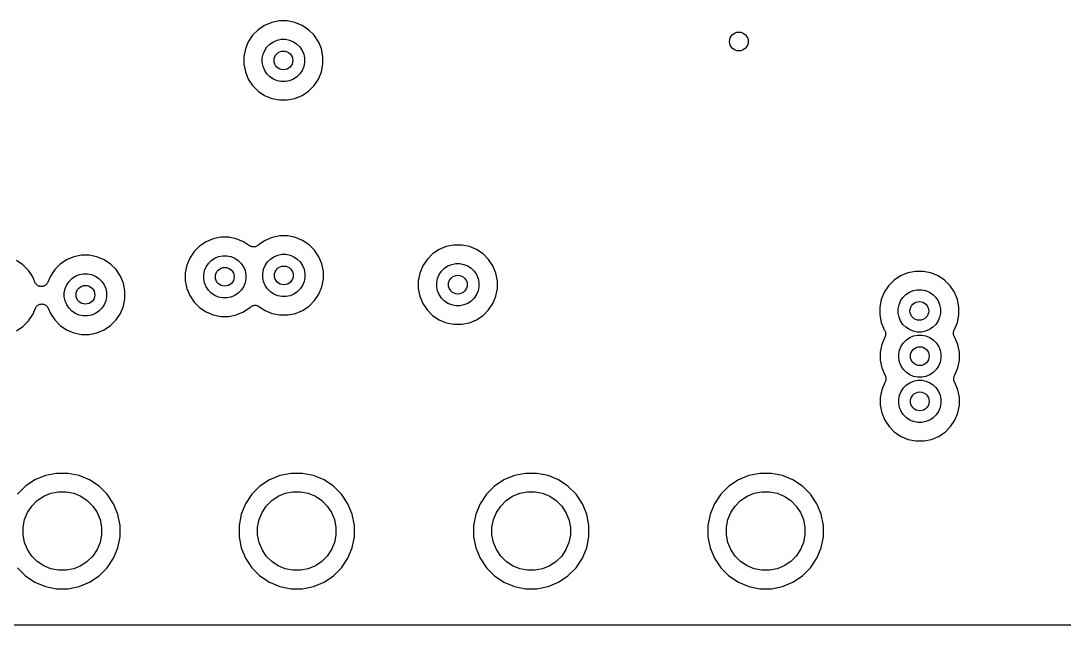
# Model space of a CAD drawing. Extents: x 3.6 to 7.49, y -4.48 to -2.36.
# Drawn here: x 5.795 to 6.685, y -4.454 to -3.938 of the extents above; entities that cross this region are included whole.
import ezdxf

# ---------------------------------------------------------------- set-up
doc = ezdxf.new("R2010")
doc.units = 0
doc.header["$MEASUREMENT"] = 0
doc.layers.add('BLACK', color=7, linetype='CONTINUOUS')

msp = doc.modelspace()

# ---------------------------------------------------------------- linework, layer by layer
at = {"layer": 'BLACK', "linetype": 'CONTINUOUS'}
for p, q in [((6.00331, -3.94214), (5.99778, -3.94583)), ((6.00945, -3.9396), (6.00331, -3.94214)), ((6.01597, -3.9383), (6.00945, -3.9396)), ((6.02262, -3.9383), (6.01597, -3.9383)), ((6.02914, -3.9396), (6.02262, -3.9383)), ((6.03528, -3.94214), (6.02914, -3.9396)), ((6.0408, -3.94583), (6.03528, -3.94214)), ((5.99308, -3.95053), (5.98938, -3.95606)), ((5.99778, -3.94583), (5.99308, -3.95053)), ((6.04551, -3.95053), (6.0408, -3.94583)), ((6.0492, -3.95606), (6.04551, -3.95053)), ((5.98938, -3.95606), (5.98684, -3.9622)), ((6.00531, -3.96057), (6.00782, -3.95807)), ((6.00782, -3.95807), (6.01077, -3.9561)), ((6.01077, -3.9561), (6.01404, -3.95474)), ((6.01404, -3.95474), (6.01752, -3.95405)), ((6.01752, -3.95405), (6.02106, -3.95405)), ((6.02106, -3.95405), (6.02454, -3.95474)), ((6.02454, -3.95474), (6.02782, -3.9561)), ((6.02782, -3.9561), (6.03077, -3.95807)), ((6.03077, -3.95807), (6.03327, -3.96057)), ((6.04943, -3.95662), (6.0492, -3.95606)), ((6.05174, -3.9622), (6.04943, -3.95662)), ((6.04943, -3.95662), (6.04943, -3.95662)), ((5.98684, -3.9622), (5.98554, -3.96872)), ((5.98554, -3.96872), (5.98554, -3.97537)), ((6.00129, -3.97027), (6.00198, -3.9668)), ((6.00198, -3.9668), (6.00334, -3.96352)), ((6.00334, -3.96352), (6.00531, -3.96057)), ((6.03327, -3.96057), (6.03524, -3.96352)), ((6.03524, -3.96352), (6.0366, -3.9668)), ((6.0366, -3.9668), (6.03729, -3.97027)), ((6.05304, -3.96872), (6.05174, -3.9622)), ((6.05304, -3.97537), (6.05304, -3.96872)), ((5.98554, -3.97537), (5.98684, -3.98189)), ((6.00129, -3.97382), (6.00129, -3.97027)), ((6.00198, -3.9773), (6.00129, -3.97382)), ((6.00334, -3.98057), (6.00198, -3.9773)), ((6.0366, -3.9773), (6.03524, -3.98057)), ((6.03729, -3.97382), (6.0366, -3.9773)), ((6.03729, -3.97027), (6.03729, -3.97382)), ((6.05174, -3.98189), (6.05304, -3.97537)), ((5.98684, -3.98189), (5.98938, -3.98803)), ((6.00531, -3.98352), (6.00334, -3.98057)), ((6.00782, -3.98603), (6.00531, -3.98352)), ((6.01077, -3.988), (6.00782, -3.98603)), ((6.03077, -3.98603), (6.02782, -3.988)), ((6.03327, -3.98352), (6.03077, -3.98603)), ((6.03524, -3.98057), (6.03327, -3.98352)), ((6.0492, -3.98803), (6.05174, -3.98189)), ((5.98938, -3.98803), (5.99308, -3.99356)), ((5.99308, -3.99356), (5.99778, -3.99826)), ((6.01404, -3.98936), (6.01077, -3.988)), ((6.01752, -3.99005), (6.01404, -3.98936)), ((6.02106, -3.99005), (6.01752, -3.99005)), ((6.02454, -3.98936), (6.02106, -3.99005)), ((6.02782, -3.988), (6.02454, -3.98936)), ((6.0408, -3.99826), (6.04551, -3.99356)), ((6.04551, -3.99356), (6.0492, -3.98803)), ((5.99778, -3.99826), (6.00331, -4.00195)), ((6.00331, -4.00195), (6.00945, -4.0045)), ((6.00945, -4.0045), (6.01597, -4.0058)), ((6.02262, -4.0058), (6.02914, -4.0045)), ((6.02914, -4.0045), (6.03528, -4.00195)), ((6.03528, -4.00195), (6.0408, -3.99826)), ((6.01597, -4.0058), (6.02262, -4.0058)), ((5.95331, -4.12679), (5.94778, -4.13048)), ((5.95945, -4.12424), (5.95331, -4.12679)), ((5.96597, -4.12294), (5.95945, -4.12424)), ((5.97262, -4.12294), (5.96597, -4.12294)), ((5.97914, -4.12424), (5.97262, -4.12294)), ((5.98528, -4.12679), (5.97914, -4.12424)), ((5.99048, -4.13026), (5.98528, -4.12679)), ((5.99817, -4.1293), (5.99794, -4.12953)), ((6.0037, -4.1256), (5.99817, -4.1293)), ((6.00984, -4.12306), (6.0037, -4.1256)), ((6.01636, -4.12176), (6.00984, -4.12306)), ((6.02301, -4.12176), (6.01636, -4.12176)), ((6.02953, -4.12306), (6.02301, -4.12176)), ((6.03567, -4.1256), (6.02953, -4.12306)), ((6.0412, -4.1293), (6.03567, -4.1256)), ((6.0459, -4.134), (6.0412, -4.1293)), ((5.84707, -4.1383), (5.84055, -4.1396)), ((5.85372, -4.1383), (5.84707, -4.1383)), ((5.86024, -4.1396), (5.85372, -4.1383)), ((5.94308, -4.13518), (5.93938, -4.14071)), ((5.94778, -4.13048), (5.94308, -4.13518)), ((5.99097, -4.13052), (5.99048, -4.13026)), ((5.99146, -4.13079), (5.99097, -4.13052)), ((5.99148, -4.1308), (5.99146, -4.13079)), ((5.9915, -4.13081), (5.99148, -4.1308)), ((5.99203, -4.13097), (5.9915, -4.13081)), ((5.99256, -4.13113), (5.99203, -4.13097)), ((5.99258, -4.13114), (5.99256, -4.13113)), ((5.9926, -4.13114), (5.99258, -4.13114)), ((5.99315, -4.1312), (5.9926, -4.13114)), ((5.9937, -4.13126), (5.99315, -4.1312)), ((5.99373, -4.13126), (5.9937, -4.13126)), ((5.99375, -4.13126), (5.99373, -4.13126)), ((5.9943, -4.13121), (5.99375, -4.13126)), ((5.99485, -4.13116), (5.9943, -4.13121)), ((5.99487, -4.13115), (5.99485, -4.13116)), ((5.9949, -4.13115), (5.99487, -4.13115)), ((5.99543, -4.13099), (5.9949, -4.13115)), ((5.99596, -4.13084), (5.99543, -4.13099)), ((5.99598, -4.13083), (5.99596, -4.13084)), ((5.996, -4.13082), (5.99598, -4.13083)), ((5.99649, -4.13056), (5.996, -4.13082)), ((5.99698, -4.13031), (5.99649, -4.13056)), ((5.997, -4.13029), (5.99698, -4.13031)), ((5.99702, -4.13028), (5.997, -4.13029)), ((5.99745, -4.12993), (5.99702, -4.13028)), ((5.99788, -4.12959), (5.99745, -4.12993)), ((5.99791, -4.12956), (5.99788, -4.12959)), ((5.99792, -4.12955), (5.99791, -4.12956)), ((5.99791, -4.12956), (5.99791, -4.12956)), ((5.99794, -4.12953), (5.99792, -4.12955)), ((6.01116, -4.13956), (6.01443, -4.1382)), ((6.01443, -4.1382), (6.01791, -4.13751)), ((6.01791, -4.13751), (6.02146, -4.13751)), ((6.02146, -4.13751), (6.02494, -4.1382)), ((6.02494, -4.1382), (6.02821, -4.13956)), ((6.04959, -4.13953), (6.0459, -4.134)), ((6.1466, -4.13717), (6.1419, -4.14187)), ((6.15212, -4.13348), (6.1466, -4.13717)), ((6.15827, -4.13093), (6.15212, -4.13348)), ((6.16479, -4.12964), (6.15827, -4.13093)), ((6.17143, -4.12964), (6.16479, -4.12964)), ((6.17795, -4.13093), (6.17143, -4.12964)), ((6.1841, -4.13348), (6.17795, -4.13093)), ((6.18962, -4.13717), (6.1841, -4.13348)), ((6.19432, -4.14187), (6.18962, -4.13717)), ((5.7971, -4.14662), (5.79158, -4.14293)), ((5.8018, -4.15132), (5.7971, -4.14662)), ((5.82888, -4.14583), (5.82418, -4.15053)), ((5.83441, -4.14214), (5.82888, -4.14583)), ((5.84055, -4.1396), (5.83441, -4.14214)), ((5.86638, -4.14214), (5.86024, -4.1396)), ((5.87191, -4.14583), (5.86638, -4.14214)), ((5.87661, -4.15053), (5.87191, -4.14583)), ((5.93684, -4.14685), (5.93554, -4.15337)), ((5.93938, -4.14071), (5.93684, -4.14685)), ((5.95334, -4.14817), (5.95531, -4.14522)), ((5.95531, -4.14522), (5.95782, -4.14271)), ((5.95782, -4.14271), (5.96077, -4.14074)), ((5.96077, -4.14074), (5.96404, -4.13938)), ((5.96404, -4.13938), (5.96752, -4.13869)), ((5.96752, -4.13869), (5.97106, -4.13869)), ((5.97106, -4.13869), (5.97454, -4.13938)), ((5.97454, -4.13938), (5.97782, -4.14074)), ((5.97782, -4.14074), (5.98077, -4.14271)), ((5.98077, -4.14271), (5.98327, -4.14522)), ((5.98327, -4.14522), (5.98524, -4.14817)), ((6.00238, -4.15026), (6.00373, -4.14699)), ((6.00373, -4.14699), (6.0057, -4.14404)), ((6.0057, -4.14404), (6.00821, -4.14153)), ((6.00821, -4.14153), (6.01116, -4.13956)), ((6.02821, -4.13956), (6.03116, -4.14153)), ((6.03116, -4.14153), (6.03367, -4.14404)), ((6.03367, -4.14404), (6.03564, -4.14699)), ((6.03564, -4.14699), (6.03699, -4.15026)), ((6.05214, -4.14567), (6.04959, -4.13953)), ((6.05343, -4.15219), (6.05214, -4.14567)), ((6.1419, -4.14187), (6.1382, -4.1474)), ((6.15958, -4.14743), (6.16286, -4.14608)), ((6.16286, -4.14608), (6.16634, -4.14539)), ((6.16634, -4.14539), (6.16988, -4.14539)), ((6.16988, -4.14539), (6.17336, -4.14608)), ((6.17336, -4.14608), (6.17664, -4.14743)), ((6.19802, -4.1474), (6.19432, -4.14187)), ((5.8055, -4.15685), (5.8018, -4.15132)), ((5.82049, -4.15606), (5.81829, -4.16138)), ((5.82418, -4.15053), (5.82049, -4.15606)), ((5.83892, -4.15807), (5.84187, -4.1561)), ((5.84187, -4.1561), (5.84514, -4.15474)), ((5.84514, -4.15474), (5.84862, -4.15405)), ((5.84862, -4.15405), (5.85217, -4.15405)), ((5.85217, -4.15405), (5.85564, -4.15474)), ((5.85564, -4.15474), (5.85892, -4.1561)), ((5.85892, -4.1561), (5.86187, -4.15807)), ((5.8803, -4.15606), (5.87661, -4.15053)), ((5.88284, -4.1622), (5.8803, -4.15606)), ((5.93554, -4.15337), (5.93554, -4.16002)), ((5.95129, -4.15492), (5.95198, -4.15144)), ((5.95129, -4.15847), (5.95129, -4.15492)), ((5.95198, -4.15144), (5.95334, -4.14817)), ((5.98524, -4.14817), (5.9866, -4.15144)), ((5.9866, -4.15144), (5.98729, -4.15492)), ((5.98729, -4.15492), (5.98729, -4.15847)), ((6.00169, -4.15374), (6.00238, -4.15026)), ((6.00169, -4.15728), (6.00169, -4.15374)), ((6.03699, -4.15026), (6.03769, -4.15374)), ((6.03769, -4.15374), (6.03769, -4.15728)), ((6.05343, -4.15884), (6.05343, -4.15219)), ((6.13566, -4.15354), (6.13436, -4.16006)), ((6.1382, -4.1474), (6.13566, -4.15354)), ((6.1508, -4.15814), (6.15216, -4.15486)), ((6.15216, -4.15486), (6.15413, -4.15191)), ((6.15413, -4.15191), (6.15664, -4.1494)), ((6.15664, -4.1494), (6.15958, -4.14743)), ((6.17664, -4.14743), (6.17958, -4.1494)), ((6.17958, -4.1494), (6.18209, -4.15191)), ((6.18209, -4.15191), (6.18406, -4.15486)), ((6.18406, -4.15486), (6.18542, -4.15814)), ((6.20056, -4.15354), (6.19802, -4.1474)), ((6.20186, -4.16006), (6.20056, -4.15354)), ((6.54583, -4.15592), (6.5403, -4.15961)), ((6.55197, -4.15338), (6.54583, -4.15592)), ((6.55849, -4.15208), (6.55197, -4.15338)), ((6.56513, -4.15208), (6.55849, -4.15208)), ((6.57166, -4.15338), (6.56513, -4.15208)), ((6.5778, -4.15592), (6.57166, -4.15338)), ((6.58332, -4.15961), (6.5778, -4.15592)), ((5.80737, -4.16138), (5.8055, -4.15685)), ((5.80764, -4.16187), (5.80737, -4.16138)), ((5.8079, -4.16238), (5.80764, -4.16187)), ((5.80791, -4.16238), (5.8079, -4.16238)), ((5.80792, -4.16239), (5.80791, -4.16238)), ((5.80827, -4.16283), (5.80792, -4.16239)), ((5.80863, -4.16327), (5.80827, -4.16283)), ((5.80864, -4.16328), (5.80863, -4.16327)), ((5.80865, -4.16329), (5.80864, -4.16328)), ((5.80909, -4.16365), (5.80865, -4.16329)), ((5.80952, -4.16401), (5.80909, -4.16365)), ((5.80953, -4.16401), (5.80952, -4.16401)), ((5.80954, -4.16402), (5.80953, -4.16401)), ((5.81004, -4.16429), (5.80954, -4.16402)), ((5.81053, -4.16456), (5.81004, -4.16429)), ((5.81054, -4.16456), (5.81053, -4.16456)), ((5.81055, -4.16456), (5.81054, -4.16456)), ((5.8111, -4.16473), (5.81055, -4.16456)), ((5.81163, -4.1649), (5.8111, -4.16473)), ((5.81164, -4.1649), (5.81163, -4.1649)), ((5.81165, -4.1649), (5.81164, -4.1649)), ((5.81222, -4.16496), (5.81165, -4.1649)), ((5.81278, -4.16502), (5.81222, -4.16496)), ((5.81279, -4.16502), (5.81278, -4.16502)), ((5.8128, -4.16502), (5.81279, -4.16502)), ((5.81336, -4.16497), (5.8128, -4.16502)), ((5.81393, -4.16492), (5.81336, -4.16497)), ((5.81394, -4.16492), (5.81393, -4.16492)), ((5.81395, -4.16492), (5.81394, -4.16492)), ((5.81448, -4.16476), (5.81395, -4.16492)), ((5.81503, -4.1646), (5.81448, -4.16476)), ((5.81504, -4.16459), (5.81503, -4.1646)), ((5.81505, -4.16459), (5.81504, -4.16459)), ((5.81555, -4.16433), (5.81505, -4.16459)), ((5.81605, -4.16406), (5.81555, -4.16433)), ((5.81606, -4.16406), (5.81605, -4.16406)), ((5.81607, -4.16405), (5.81606, -4.16406)), ((5.81652, -4.16369), (5.81607, -4.16405)), ((5.81695, -4.16334), (5.81652, -4.16369)), ((5.81696, -4.16334), (5.81695, -4.16334)), ((5.81697, -4.16333), (5.81696, -4.16334)), ((5.81733, -4.16289), (5.81697, -4.16333)), ((5.8177, -4.16246), (5.81733, -4.16289)), ((5.81771, -4.16244), (5.8177, -4.16245)), ((5.8177, -4.16245), (5.8177, -4.16246)), ((5.81798, -4.16194), (5.81771, -4.16244)), ((5.81825, -4.16145), (5.81798, -4.16194)), ((5.81826, -4.16143), (5.81825, -4.16145)), ((5.81829, -4.16138), (5.81826, -4.16143)), ((5.81826, -4.16143), (5.81826, -4.16143)), ((5.81826, -4.16143), (5.81826, -4.16143)), ((5.83309, -4.1668), (5.83444, -4.16352)), ((5.83444, -4.16352), (5.83641, -4.16057)), ((5.83641, -4.16057), (5.83892, -4.15807)), ((5.86187, -4.15807), (5.86438, -4.16057)), ((5.86438, -4.16057), (5.86635, -4.16352)), ((5.86635, -4.16352), (5.8677, -4.1668)), ((5.88414, -4.16872), (5.88284, -4.1622)), ((5.93554, -4.16002), (5.93684, -4.16654)), ((5.95198, -4.16194), (5.95129, -4.15847)), ((5.95334, -4.16522), (5.95198, -4.16194)), ((5.9866, -4.16194), (5.98524, -4.16522)), ((5.98729, -4.15847), (5.9866, -4.16194)), ((6.00238, -4.16076), (6.00169, -4.15728)), ((6.00373, -4.16404), (6.00238, -4.16076)), ((6.0057, -4.16699), (6.00373, -4.16404)), ((6.03564, -4.16404), (6.03367, -4.16699)), ((6.03699, -4.16076), (6.03564, -4.16404)), ((6.03769, -4.15728), (6.03699, -4.16076)), ((6.05214, -4.16536), (6.05343, -4.15884)), ((6.13436, -4.16006), (6.13436, -4.16671)), ((6.15011, -4.16161), (6.1508, -4.15814)), ((6.15011, -4.16516), (6.15011, -4.16161)), ((6.18542, -4.15814), (6.18611, -4.16161)), ((6.18611, -4.16161), (6.18611, -4.16516)), ((6.20186, -4.16671), (6.20186, -4.16006)), ((6.5356, -4.16431), (6.5319, -4.16984)), ((6.5403, -4.15961), (6.5356, -4.16431)), ((6.58802, -4.16431), (6.58332, -4.15961)), ((6.59172, -4.16984), (6.58802, -4.16431)), ((5.83239, -4.17027), (5.83309, -4.1668)), ((5.83239, -4.17382), (5.83239, -4.17027)), ((5.83309, -4.1773), (5.83239, -4.17382)), ((5.8677, -4.1668), (5.86839, -4.17027)), ((5.86839, -4.17382), (5.8677, -4.1773)), ((5.86839, -4.17027), (5.86839, -4.17382)), ((5.88414, -4.17537), (5.88414, -4.16872)), ((5.93684, -4.16654), (5.93938, -4.17268)), ((5.93938, -4.17268), (5.94308, -4.17821)), ((5.95531, -4.16817), (5.95334, -4.16522)), ((5.95782, -4.17067), (5.95531, -4.16817)), ((5.96077, -4.17264), (5.95782, -4.17067)), ((5.96404, -4.174), (5.96077, -4.17264)), ((5.96752, -4.17469), (5.96404, -4.174)), ((5.97454, -4.174), (5.97106, -4.17469)), ((5.97782, -4.17264), (5.97454, -4.174)), ((5.98077, -4.17067), (5.97782, -4.17264)), ((5.98327, -4.16817), (5.98077, -4.17067)), ((5.98524, -4.16522), (5.98327, -4.16817)), ((6.00821, -4.16949), (6.0057, -4.16699)), ((6.01116, -4.17146), (6.00821, -4.16949)), ((6.01443, -4.17282), (6.01116, -4.17146)), ((6.01791, -4.17351), (6.01443, -4.17282)), ((6.02146, -4.17351), (6.01791, -4.17351)), ((6.02494, -4.17282), (6.02146, -4.17351)), ((6.02821, -4.17146), (6.02494, -4.17282)), ((6.03116, -4.16949), (6.02821, -4.17146)), ((6.03367, -4.16699), (6.03116, -4.16949)), ((6.0459, -4.17702), (6.04959, -4.1715)), ((6.04959, -4.1715), (6.05214, -4.16536)), ((6.13436, -4.16671), (6.13566, -4.17323)), ((6.13566, -4.17323), (6.1382, -4.17937)), ((6.1508, -4.16864), (6.15011, -4.16516)), ((6.15216, -4.17191), (6.1508, -4.16864)), ((6.15413, -4.17486), (6.15216, -4.17191)), ((6.18406, -4.17191), (6.18209, -4.17486)), ((6.18542, -4.16864), (6.18406, -4.17191)), ((6.18611, -4.16516), (6.18542, -4.16864)), ((6.19802, -4.17937), (6.20056, -4.17323)), ((6.20056, -4.17323), (6.20186, -4.16671)), ((6.5319, -4.16984), (6.52936, -4.17598)), ((6.54783, -4.17435), (6.55034, -4.17185)), ((6.55034, -4.17185), (6.55328, -4.16988)), ((6.55328, -4.16988), (6.55656, -4.16852)), ((6.55656, -4.16852), (6.56004, -4.16783)), ((6.56004, -4.16783), (6.56358, -4.16783)), ((6.56358, -4.16783), (6.56706, -4.16852)), ((6.56706, -4.16852), (6.57034, -4.16988)), ((6.57034, -4.16988), (6.57329, -4.17185)), ((6.57329, -4.17185), (6.57579, -4.17435)), ((6.59426, -4.17598), (6.59172, -4.16984)), ((5.808, -4.18294), (5.80828, -4.18244)), ((5.80828, -4.18243), (5.80829, -4.18242)), ((5.80828, -4.18244), (5.80828, -4.18243)), ((5.80829, -4.18242), (5.80865, -4.18199)), ((5.80865, -4.18199), (5.80902, -4.18155)), ((5.80902, -4.18155), (5.80903, -4.18154)), ((5.80902, -4.18155), (5.80902, -4.18155)), ((5.80903, -4.18154), (5.80948, -4.18118)), ((5.80948, -4.18118), (5.80991, -4.18083)), ((5.80991, -4.18083), (5.80992, -4.18082)), ((5.80992, -4.18082), (5.80993, -4.18082)), ((5.80993, -4.18082), (5.81044, -4.18055)), ((5.81044, -4.18055), (5.81093, -4.18029)), ((5.81093, -4.18029), (5.81094, -4.18029)), ((5.81094, -4.18029), (5.81095, -4.18029)), ((5.81095, -4.18029), (5.8115, -4.18013)), ((5.8115, -4.18013), (5.81204, -4.17997)), ((5.81204, -4.17997), (5.81205, -4.17997)), ((5.81205, -4.17997), (5.81206, -4.17996)), ((5.81206, -4.17996), (5.81263, -4.17991)), ((5.81263, -4.17991), (5.81319, -4.17986)), ((5.81319, -4.17986), (5.8132, -4.17986)), ((5.8132, -4.17986), (5.81321, -4.17986)), ((5.81321, -4.17986), (5.81378, -4.17992)), ((5.81378, -4.17992), (5.81433, -4.17998)), ((5.81433, -4.17998), (5.81434, -4.17998)), ((5.81434, -4.17998), (5.81435, -4.17998)), ((5.81435, -4.17998), (5.81489, -4.18015)), ((5.81489, -4.18015), (5.81543, -4.18032)), ((5.81543, -4.18032), (5.81544, -4.18032)), ((5.81544, -4.18032), (5.81545, -4.18033)), ((5.81545, -4.18033), (5.81595, -4.18059)), ((5.81595, -4.18059), (5.81645, -4.18086)), ((5.81645, -4.18086), (5.81646, -4.18087)), ((5.81646, -4.18087), (5.81647, -4.18088)), ((5.81647, -4.18088), (5.8169, -4.18124)), ((5.8169, -4.18124), (5.81734, -4.1816)), ((5.81734, -4.1816), (5.81734, -4.1816)), ((5.81734, -4.1816), (5.81735, -4.18161)), ((5.81735, -4.18161), (5.81771, -4.18206)), ((5.81771, -4.18206), (5.81807, -4.18249)), ((5.81807, -4.18249), (5.81807, -4.1825)), ((5.81807, -4.1825), (5.81808, -4.18251)), ((5.81808, -4.18251), (5.81835, -4.18301)), ((5.83444, -4.18057), (5.83309, -4.1773)), ((5.83641, -4.18352), (5.83444, -4.18057)), ((5.86635, -4.18057), (5.86438, -4.18352)), ((5.8677, -4.1773), (5.86635, -4.18057)), ((5.8803, -4.18803), (5.88284, -4.18189)), ((5.88284, -4.18189), (5.88414, -4.17537)), ((5.94308, -4.17821), (5.94778, -4.18291)), ((5.94778, -4.18291), (5.95331, -4.1866)), ((5.97106, -4.17469), (5.96752, -4.17469)), ((5.98528, -4.1866), (5.9908, -4.18291)), ((5.9908, -4.18291), (5.99104, -4.18267)), ((5.99104, -4.18267), (5.99106, -4.18265)), ((5.99106, -4.18265), (5.9911, -4.18262)), ((5.99106, -4.18265), (5.99106, -4.18265)), ((5.99106, -4.18265), (5.99106, -4.18265)), ((5.9911, -4.18262), (5.99153, -4.18227)), ((5.99153, -4.18227), (5.99196, -4.18192)), ((5.99196, -4.18192), (5.99198, -4.18191)), ((5.99198, -4.18191), (5.992, -4.1819)), ((5.992, -4.1819), (5.99248, -4.18165)), ((5.99248, -4.18165), (5.99298, -4.18138)), ((5.99298, -4.18138), (5.993, -4.18138)), ((5.993, -4.18138), (5.99302, -4.18137)), ((5.99302, -4.18137), (5.99355, -4.18121)), ((5.99355, -4.18121), (5.99408, -4.18105)), ((5.99408, -4.18105), (5.9941, -4.18105)), ((5.9941, -4.18105), (5.99413, -4.18105)), ((5.99413, -4.18105), (5.99468, -4.181)), ((5.99468, -4.181), (5.99523, -4.18095)), ((5.99523, -4.18095), (5.99525, -4.18095)), ((5.99525, -4.18095), (5.99527, -4.18095)), ((5.99527, -4.18095), (5.99582, -4.18101)), ((5.99582, -4.18101), (5.99637, -4.18106)), ((5.99637, -4.18106), (5.9964, -4.18107)), ((5.9964, -4.18107), (5.99642, -4.18107)), ((5.99642, -4.18107), (5.99695, -4.18124)), ((5.99695, -4.18124), (5.99748, -4.1814)), ((5.99748, -4.1814), (5.9975, -4.18141)), ((5.9975, -4.18141), (5.99752, -4.18141)), ((5.99752, -4.18141), (5.99801, -4.18168)), ((5.99801, -4.18168), (5.99849, -4.18194)), ((5.99849, -4.18194), (6.0037, -4.18542)), ((6.03567, -4.18542), (6.0412, -4.18173)), ((6.0412, -4.18173), (6.0459, -4.17702)), ((6.1382, -4.17937), (6.1419, -4.1849)), ((6.15664, -4.17737), (6.15413, -4.17486)), ((6.15958, -4.17934), (6.15664, -4.17737)), ((6.16286, -4.18069), (6.15958, -4.17934)), ((6.16634, -4.18139), (6.16286, -4.18069)), ((6.16988, -4.18139), (6.16634, -4.18139)), ((6.17336, -4.18069), (6.16988, -4.18139)), ((6.17664, -4.17934), (6.17336, -4.18069)), ((6.17958, -4.17737), (6.17664, -4.17934)), ((6.18209, -4.17486), (6.17958, -4.17737)), ((6.19432, -4.1849), (6.19802, -4.17937)), ((6.52936, -4.17598), (6.52806, -4.1825)), ((6.52806, -4.1825), (6.52806, -4.18915)), ((6.54381, -4.18405), (6.5445, -4.18058)), ((6.5445, -4.18058), (6.54586, -4.1773)), ((6.54586, -4.1773), (6.54783, -4.17435)), ((6.57579, -4.17435), (6.57776, -4.1773)), ((6.57776, -4.1773), (6.57912, -4.18058)), ((6.57912, -4.18058), (6.57981, -4.18405)), ((6.59556, -4.1825), (6.59426, -4.17598)), ((6.59556, -4.18915), (6.59556, -4.1825)), ((5.8018, -4.19435), (5.8055, -4.18882)), ((5.8055, -4.18882), (5.8077, -4.18351)), ((5.8077, -4.18351), (5.80772, -4.18345)), ((5.80772, -4.18345), (5.80773, -4.18343)), ((5.80772, -4.18345), (5.80772, -4.18345)), ((5.80772, -4.18345), (5.80772, -4.18345)), ((5.80773, -4.18343), (5.808, -4.18294)), ((5.81835, -4.18301), (5.81861, -4.18351)), ((5.81861, -4.18351), (5.82049, -4.18803)), ((5.82049, -4.18803), (5.82418, -4.19356)), ((5.83892, -4.18603), (5.83641, -4.18352)), ((5.84187, -4.188), (5.83892, -4.18603)), ((5.84514, -4.18936), (5.84187, -4.188)), ((5.84862, -4.19005), (5.84514, -4.18936)), ((5.85217, -4.19005), (5.84862, -4.19005)), ((5.85564, -4.18936), (5.85217, -4.19005)), ((5.85892, -4.188), (5.85564, -4.18936)), ((5.86187, -4.18603), (5.85892, -4.188)), ((5.86438, -4.18352), (5.86187, -4.18603)), ((5.87661, -4.19356), (5.8803, -4.18803)), ((5.95331, -4.1866), (5.95945, -4.18914)), ((5.95945, -4.18914), (5.96597, -4.19044)), ((5.96597, -4.19044), (5.97262, -4.19044)), ((5.97262, -4.19044), (5.97914, -4.18914)), ((5.97914, -4.18914), (5.98528, -4.1866)), ((6.0037, -4.18542), (6.00984, -4.18796)), ((6.00984, -4.18796), (6.01636, -4.18926)), ((6.01636, -4.18926), (6.02301, -4.18926)), ((6.02301, -4.18926), (6.02953, -4.18796)), ((6.02953, -4.18796), (6.03567, -4.18542)), ((6.1419, -4.1849), (6.1466, -4.1896)), ((6.1466, -4.1896), (6.15212, -4.19329)), ((6.1841, -4.19329), (6.18962, -4.1896)), ((6.18962, -4.1896), (6.19432, -4.1849)), ((6.52806, -4.18915), (6.52936, -4.19567)), ((6.54381, -4.1876), (6.54381, -4.18405)), ((6.5445, -4.19108), (6.54381, -4.1876)), ((6.54586, -4.19435), (6.5445, -4.19108)), ((6.57912, -4.19108), (6.57776, -4.19435)), ((6.57981, -4.1876), (6.57912, -4.19108)), ((6.57981, -4.18405), (6.57981, -4.1876)), ((6.59426, -4.19567), (6.59556, -4.18915)), ((5.79158, -4.20274), (5.7971, -4.19905)), ((5.7971, -4.19905), (5.8018, -4.19435)), ((5.82418, -4.19356), (5.82888, -4.19826)), ((5.82888, -4.19826), (5.83441, -4.20195)), ((5.86638, -4.20195), (5.87191, -4.19826)), ((5.87191, -4.19826), (5.87661, -4.19356)), ((6.15212, -4.19329), (6.15827, -4.19584)), ((6.15827, -4.19584), (6.16479, -4.19713)), ((6.16479, -4.19713), (6.17143, -4.19713)), ((6.17143, -4.19713), (6.17795, -4.19584)), ((6.17795, -4.19584), (6.1841, -4.19329)), ((6.52936, -4.19567), (6.5319, -4.20181)), ((6.54783, -4.1973), (6.54586, -4.19435)), ((6.55034, -4.19981), (6.54783, -4.1973)), ((6.55328, -4.20178), (6.55034, -4.19981)), ((6.57329, -4.19981), (6.57034, -4.20178)), ((6.57579, -4.1973), (6.57329, -4.19981)), ((6.57776, -4.19435), (6.57579, -4.1973)), ((6.5916, -4.2021), (6.59426, -4.19567)), ((5.83441, -4.20195), (5.84055, -4.2045)), ((5.84055, -4.2045), (5.84707, -4.2058)), ((5.84707, -4.2058), (5.85372, -4.2058)), ((5.85372, -4.2058), (5.86024, -4.2045)), ((5.86024, -4.2045), (5.86638, -4.20195)), ((6.53242, -4.20813), (6.52975, -4.21457)), ((6.5319, -4.20181), (6.53212, -4.20213)), ((6.53212, -4.20213), (6.53213, -4.20216)), ((6.53213, -4.20216), (6.53213, -4.20216)), ((6.53213, -4.20216), (6.53214, -4.20216)), ((6.53214, -4.20216), (6.53216, -4.2022)), ((6.53216, -4.2022), (6.53241, -4.20269)), ((6.53241, -4.20269), (6.53267, -4.20318)), ((6.53264, -4.20772), (6.53242, -4.20813)), ((6.53265, -4.2077), (6.53264, -4.20772)), ((6.53266, -4.20768), (6.53265, -4.2077)), ((6.53282, -4.20715), (6.53266, -4.20768)), ((6.53267, -4.20318), (6.53268, -4.2032)), ((6.53268, -4.2032), (6.53269, -4.20322)), ((6.53269, -4.20322), (6.53284, -4.20375)), ((6.53299, -4.20663), (6.53282, -4.20715)), ((6.53284, -4.20375), (6.533, -4.20428)), ((6.533, -4.20658), (6.53299, -4.2066)), ((6.53299, -4.2066), (6.53299, -4.20663)), ((6.533, -4.20428), (6.53301, -4.20431)), ((6.53305, -4.20602), (6.533, -4.20658)), ((6.53301, -4.20431), (6.53301, -4.20433)), ((6.53301, -4.20433), (6.53306, -4.20487)), ((6.53311, -4.20548), (6.53305, -4.20602)), ((6.53306, -4.20487), (6.53311, -4.20543)), ((6.53311, -4.20543), (6.53311, -4.20545)), ((6.53311, -4.20545), (6.53311, -4.20548)), ((6.55073, -4.21043), (6.55368, -4.20846)), ((6.55656, -4.20314), (6.55328, -4.20178)), ((6.55368, -4.20846), (6.55695, -4.2071)), ((6.56004, -4.20383), (6.55656, -4.20314)), ((6.55695, -4.2071), (6.56043, -4.20641)), ((6.56358, -4.20383), (6.56004, -4.20383)), ((6.56043, -4.20641), (6.56398, -4.20641)), ((6.56706, -4.20314), (6.56358, -4.20383)), ((6.56398, -4.20641), (6.56746, -4.2071)), ((6.57034, -4.20178), (6.56706, -4.20314)), ((6.56746, -4.2071), (6.57073, -4.20846)), ((6.57073, -4.20846), (6.57368, -4.21043)), ((6.5909, -4.20476), (6.59096, -4.20421)), ((6.59091, -4.20478), (6.5909, -4.20476)), ((6.5909, -4.20481), (6.59091, -4.20478)), ((6.59096, -4.20536), (6.5909, -4.20481)), ((6.59096, -4.20421), (6.59102, -4.20366)), ((6.591, -4.2059), (6.59096, -4.20536)), ((6.59101, -4.20593), (6.591, -4.2059)), ((6.59101, -4.20596), (6.59101, -4.20593)), ((6.59117, -4.20648), (6.59101, -4.20596)), ((6.59102, -4.20366), (6.59103, -4.20364)), ((6.59103, -4.20361), (6.59119, -4.20308)), ((6.59103, -4.20364), (6.59103, -4.20361)), ((6.59132, -4.20701), (6.59117, -4.20648)), ((6.59119, -4.20308), (6.59135, -4.20256)), ((6.59134, -4.20703), (6.59132, -4.20701)), ((6.59134, -4.20706), (6.59134, -4.20703)), ((6.5916, -4.20755), (6.59134, -4.20706)), ((6.59135, -4.20256), (6.59137, -4.20254)), ((6.59137, -4.20251), (6.5916, -4.2021)), ((6.59137, -4.20254), (6.59137, -4.20251)), ((6.59185, -4.20804), (6.5916, -4.20755)), ((6.59188, -4.20808), (6.59185, -4.20804)), ((6.5919, -4.2081), (6.59188, -4.20808)), ((6.59188, -4.20808), (6.59188, -4.20808)), ((6.59188, -4.20808), (6.59188, -4.20808)), ((6.59211, -4.20842), (6.5919, -4.2081)), ((6.59466, -4.21457), (6.59211, -4.20842)), ((6.52975, -4.21457), (6.52846, -4.22109)), ((6.5449, -4.21916), (6.54625, -4.21588)), ((6.54625, -4.21588), (6.54822, -4.21294)), ((6.54822, -4.21294), (6.55073, -4.21043)), ((6.57368, -4.21043), (6.57619, -4.21294)), ((6.57619, -4.21294), (6.57816, -4.21588)), ((6.57816, -4.21588), (6.57951, -4.21916)), ((6.59595, -4.22109), (6.59466, -4.21457)), ((6.52846, -4.22109), (6.52846, -4.22773)), ((6.5442, -4.22264), (6.5449, -4.21916)), ((6.5442, -4.22618), (6.5442, -4.22264)), ((6.5449, -4.22966), (6.5442, -4.22618)), ((6.57951, -4.21916), (6.5802, -4.22264)), ((6.5802, -4.22618), (6.57951, -4.22966)), ((6.5802, -4.22264), (6.5802, -4.22618)), ((6.59595, -4.22773), (6.59595, -4.22109)), ((6.52846, -4.22773), (6.52975, -4.23425)), ((6.52975, -4.23425), (6.5323, -4.2404)), ((6.54625, -4.23294), (6.5449, -4.22966)), ((6.54822, -4.23588), (6.54625, -4.23294)), ((6.55073, -4.23839), (6.54822, -4.23588)), ((6.57619, -4.23588), (6.57368, -4.23839)), ((6.57816, -4.23294), (6.57619, -4.23588)), ((6.57951, -4.22966), (6.57816, -4.23294)), ((6.59211, -4.2404), (6.59466, -4.23425)), ((6.59466, -4.23425), (6.59595, -4.22773)), ((6.5323, -4.2404), (6.53231, -4.24042)), ((6.53231, -4.24042), (6.53233, -4.24044)), ((6.53233, -4.24044), (6.53233, -4.24045)), ((6.53233, -4.24045), (6.53233, -4.24045)), ((6.53233, -4.24045), (6.53236, -4.24049)), ((6.53236, -4.24049), (6.53261, -4.24098)), ((6.53261, -4.24098), (6.53287, -4.24146)), ((6.53287, -4.24146), (6.53288, -4.24149)), ((6.53288, -4.24149), (6.53289, -4.24151)), ((6.53289, -4.24151), (6.53304, -4.24204)), ((6.53318, -4.24491), (6.53302, -4.24544)), ((6.53304, -4.24204), (6.5332, -4.24257)), ((6.53319, -4.24489), (6.53318, -4.24491)), ((6.53325, -4.24431), (6.53319, -4.24486)), ((6.53319, -4.24486), (6.53319, -4.24489)), ((6.5332, -4.24257), (6.5332, -4.24259)), ((6.5332, -4.24259), (6.53321, -4.24262)), ((6.53321, -4.24262), (6.53326, -4.24317)), ((6.53331, -4.24377), (6.53325, -4.24431)), ((6.53326, -4.24317), (6.53331, -4.24372)), ((6.53331, -4.24372), (6.53331, -4.24374)), ((6.53331, -4.24374), (6.53331, -4.24377)), ((6.55368, -4.24036), (6.55073, -4.23839)), ((6.55695, -4.24172), (6.55368, -4.24036)), ((6.56043, -4.24241), (6.55695, -4.24172)), ((6.55695, -4.24568), (6.56043, -4.24499)), ((6.56398, -4.24241), (6.56043, -4.24241)), ((6.56043, -4.24499), (6.56398, -4.24499)), ((6.56746, -4.24172), (6.56398, -4.24241)), ((6.56398, -4.24499), (6.56746, -4.24568)), ((6.57073, -4.24036), (6.56746, -4.24172)), ((6.57368, -4.23839), (6.57073, -4.24036)), ((6.5911, -4.24363), (6.59116, -4.24308)), ((6.5911, -4.24366), (6.5911, -4.24363)), ((6.5911, -4.24369), (6.5911, -4.24366)), ((6.59115, -4.24424), (6.5911, -4.24369)), ((6.5912, -4.24478), (6.59115, -4.24424)), ((6.59116, -4.24308), (6.59122, -4.24254)), ((6.59121, -4.24481), (6.5912, -4.24478)), ((6.59121, -4.24483), (6.59121, -4.24481)), ((6.59137, -4.24536), (6.59121, -4.24483)), ((6.59122, -4.24251), (6.59123, -4.24249)), ((6.59122, -4.24254), (6.59122, -4.24251)), ((6.59123, -4.24249), (6.59139, -4.24196)), ((6.59139, -4.24196), (6.59155, -4.24144)), ((6.59155, -4.24144), (6.59156, -4.24141)), ((6.59156, -4.24141), (6.59157, -4.24139)), ((6.59157, -4.24139), (6.59184, -4.2409)), ((6.59184, -4.2409), (6.5921, -4.24042)), ((6.5921, -4.24042), (6.59211, -4.2404)), ((6.52975, -4.25315), (6.52846, -4.25967)), ((6.5323, -4.24701), (6.52975, -4.25315)), ((6.53231, -4.24698), (6.5323, -4.24701)), ((6.53257, -4.2465), (6.53231, -4.24698)), ((6.53284, -4.24601), (6.53257, -4.2465)), ((6.53285, -4.24599), (6.53284, -4.24601)), ((6.53286, -4.24597), (6.53285, -4.24599)), ((6.53302, -4.24544), (6.53286, -4.24597)), ((6.54625, -4.25447), (6.54822, -4.25152)), ((6.54822, -4.25152), (6.55073, -4.24901)), ((6.55073, -4.24901), (6.55368, -4.24704)), ((6.55368, -4.24704), (6.55695, -4.24568)), ((6.56746, -4.24568), (6.57073, -4.24704)), ((6.57073, -4.24704), (6.57368, -4.24901)), ((6.57368, -4.24901), (6.57619, -4.25152)), ((6.57619, -4.25152), (6.57816, -4.25447)), ((6.59152, -4.24589), (6.59137, -4.24536)), ((6.59153, -4.24591), (6.59152, -4.24589)), ((6.59154, -4.24594), (6.59153, -4.24591)), ((6.5918, -4.24643), (6.59154, -4.24594)), ((6.59205, -4.24691), (6.5918, -4.24643)), ((6.59208, -4.24695), (6.59205, -4.24691)), ((6.59208, -4.24696), (6.59208, -4.24695)), ((6.5921, -4.24698), (6.59208, -4.24696)), ((6.59208, -4.24696), (6.59208, -4.24696)), ((6.59211, -4.24701), (6.5921, -4.24698)), ((6.59466, -4.25315), (6.59211, -4.24701)), ((6.59595, -4.25967), (6.59466, -4.25315)), ((6.52846, -4.25967), (6.52846, -4.26632)), ((6.5442, -4.26122), (6.5449, -4.25774)), ((6.5442, -4.26476), (6.5442, -4.26122)), ((6.5449, -4.25774), (6.54625, -4.25447)), ((6.57816, -4.25447), (6.57951, -4.25774)), ((6.57951, -4.25774), (6.5802, -4.26122)), ((6.5802, -4.26122), (6.5802, -4.26476)), ((6.59595, -4.26632), (6.59595, -4.25967)), ((6.52846, -4.26632), (6.52975, -4.27284)), ((6.5449, -4.26824), (6.5442, -4.26476)), ((6.54625, -4.27152), (6.5449, -4.26824)), ((6.54822, -4.27447), (6.54625, -4.27152)), ((6.57816, -4.27152), (6.57619, -4.27447)), ((6.57951, -4.26824), (6.57816, -4.27152)), ((6.5802, -4.26476), (6.57951, -4.26824)), ((6.59466, -4.27284), (6.59595, -4.26632)), ((6.52975, -4.27284), (6.5323, -4.27898)), ((6.5323, -4.27898), (6.53599, -4.28451)), ((6.55073, -4.27697), (6.54822, -4.27447)), ((6.55368, -4.27894), (6.55073, -4.27697)), ((6.55695, -4.2803), (6.55368, -4.27894)), ((6.56043, -4.28099), (6.55695, -4.2803)), ((6.56746, -4.2803), (6.56398, -4.28099)), ((6.57073, -4.27894), (6.56746, -4.2803)), ((6.57368, -4.27697), (6.57073, -4.27894)), ((6.57619, -4.27447), (6.57368, -4.27697)), ((6.58842, -4.28451), (6.59211, -4.27898)), ((6.59211, -4.27898), (6.59466, -4.27284)), ((6.53599, -4.28451), (6.54069, -4.28921)), ((6.54069, -4.28921), (6.54622, -4.2929)), ((6.56398, -4.28099), (6.56043, -4.28099)), ((6.57819, -4.2929), (6.58372, -4.28921)), ((6.58372, -4.28921), (6.58842, -4.28451)), ((6.54622, -4.2929), (6.55236, -4.29544)), ((6.55236, -4.29544), (6.55888, -4.29674)), ((6.55888, -4.29674), (6.56553, -4.29674)), ((6.56553, -4.29674), (6.57205, -4.29544)), ((6.57205, -4.29544), (6.57819, -4.2929)), ((5.82586, -4.32441), (5.81635, -4.3263)), ((5.83556, -4.32441), (5.82586, -4.32441)), ((5.84506, -4.3263), (5.83556, -4.32441)), ((6.02586, -4.32441), (6.01635, -4.3263)), ((6.03556, -4.32441), (6.02586, -4.32441)), ((6.04506, -4.3263), (6.03556, -4.32441)), ((6.22586, -4.32441), (6.21635, -4.3263)), ((6.23556, -4.32441), (6.22586, -4.32441)), ((6.24506, -4.3263), (6.23556, -4.32441)), ((6.42586, -4.32441), (6.41635, -4.3263)), ((6.43556, -4.32441), (6.42586, -4.32441)), ((6.44506, -4.3263), (6.43556, -4.32441)), ((5.8074, -4.33001), (5.79934, -4.3354)), ((5.81635, -4.3263), (5.8074, -4.33001)), ((5.85402, -4.33001), (5.84506, -4.3263)), ((5.86208, -4.3354), (5.85402, -4.33001)), ((6.0074, -4.33001), (5.99934, -4.3354)), ((6.01635, -4.3263), (6.0074, -4.33001)), ((6.05402, -4.33001), (6.04506, -4.3263)), ((6.06208, -4.3354), (6.05402, -4.33001)), ((6.2074, -4.33001), (6.19934, -4.3354)), ((6.21635, -4.3263), (6.2074, -4.33001)), ((6.25402, -4.33001), (6.24506, -4.3263)), ((6.26208, -4.3354), (6.25402, -4.33001)), ((6.4074, -4.33001), (6.39934, -4.3354)), ((6.41635, -4.3263), (6.4074, -4.33001)), ((6.45402, -4.33001), (6.44506, -4.3263)), ((6.46208, -4.3354), (6.45402, -4.33001)), ((5.79934, -4.3354), (5.79248, -4.34225)), ((5.81486, -4.34397), (5.82095, -4.34144)), ((5.82095, -4.34144), (5.82741, -4.34016)), ((5.82741, -4.34016), (5.834, -4.34016)), ((5.834, -4.34016), (5.84047, -4.34144)), ((5.84047, -4.34144), (5.84656, -4.34397)), ((5.86893, -4.34225), (5.86208, -4.3354)), ((5.87432, -4.35031), (5.86893, -4.34225)), ((5.99248, -4.34225), (5.9871, -4.35031)), ((5.99934, -4.3354), (5.99248, -4.34225)), ((6.01486, -4.34397), (6.02095, -4.34144)), ((6.02095, -4.34144), (6.02741, -4.34016)), ((6.02741, -4.34016), (6.034, -4.34016)), ((6.034, -4.34016), (6.04047, -4.34144)), ((6.04047, -4.34144), (6.04656, -4.34397)), ((6.06893, -4.34225), (6.06208, -4.3354)), ((6.07432, -4.35031), (6.06893, -4.34225)), ((6.19248, -4.34225), (6.1871, -4.35031)), ((6.19934, -4.3354), (6.19248, -4.34225)), ((6.21486, -4.34397), (6.22095, -4.34144)), ((6.22095, -4.34144), (6.22741, -4.34016)), ((6.22741, -4.34016), (6.234, -4.34016)), ((6.234, -4.34016), (6.24047, -4.34144)), ((6.24047, -4.34144), (6.24656, -4.34397)), ((6.26893, -4.34225), (6.26208, -4.3354)), ((6.27432, -4.35031), (6.26893, -4.34225)), ((6.39248, -4.34225), (6.3871, -4.35031)), ((6.39934, -4.3354), (6.39248, -4.34225)), ((6.41486, -4.34397), (6.42095, -4.34144)), ((6.42095, -4.34144), (6.42741, -4.34016)), ((6.42741, -4.34016), (6.434, -4.34016)), ((6.434, -4.34016), (6.44047, -4.34144)), ((6.44047, -4.34144), (6.44656, -4.34397)), ((6.46893, -4.34225), (6.46208, -4.3354)), ((6.47432, -4.35031), (6.46893, -4.34225)), ((5.80472, -4.35229), (5.80938, -4.34763)), ((5.80938, -4.34763), (5.81486, -4.34397)), ((5.84656, -4.34397), (5.85204, -4.34763)), ((5.85204, -4.34763), (5.8567, -4.35229)), ((5.87803, -4.35927), (5.87432, -4.35031)), ((5.9871, -4.35031), (5.98339, -4.35927)), ((6.00472, -4.35229), (6.00938, -4.34763)), ((6.00938, -4.34763), (6.01486, -4.34397)), ((6.04656, -4.34397), (6.05204, -4.34763)), ((6.05204, -4.34763), (6.0567, -4.35229)), ((6.07803, -4.35927), (6.07432, -4.35031)), ((6.1871, -4.35031), (6.18339, -4.35927)), ((6.20472, -4.35229), (6.20938, -4.34763)), ((6.20938, -4.34763), (6.21486, -4.34397)), ((6.24656, -4.34397), (6.25204, -4.34763)), ((6.25204, -4.34763), (6.2567, -4.35229)), ((6.27803, -4.35927), (6.27432, -4.35031)), ((6.3871, -4.35031), (6.38339, -4.35927)), ((6.40472, -4.35229), (6.40938, -4.34763)), ((6.40938, -4.34763), (6.41486, -4.34397)), ((6.44656, -4.34397), (6.45204, -4.34763)), ((6.45204, -4.34763), (6.4567, -4.35229)), ((6.47803, -4.35927), (6.47432, -4.35031)), ((5.79853, -4.36386), (5.80105, -4.35777)), ((5.80105, -4.35777), (5.80472, -4.35229)), ((5.8567, -4.35229), (5.86036, -4.35777)), ((5.86036, -4.35777), (5.86289, -4.36386)), ((5.87992, -4.36878), (5.87803, -4.35927)), ((5.98339, -4.35927), (5.9815, -4.36878)), ((5.99853, -4.36386), (6.00105, -4.35777)), ((6.00105, -4.35777), (6.00472, -4.35229)), ((6.0567, -4.35229), (6.06036, -4.35777)), ((6.06036, -4.35777), (6.06289, -4.36386)), ((6.07992, -4.36878), (6.07803, -4.35927)), ((6.18339, -4.35927), (6.1815, -4.36878)), ((6.19853, -4.36386), (6.20105, -4.35777)), ((6.20105, -4.35777), (6.20472, -4.35229)), ((6.2567, -4.35229), (6.26036, -4.35777)), ((6.26036, -4.35777), (6.26289, -4.36386)), ((6.27992, -4.36878), (6.27803, -4.35927)), ((6.38339, -4.35927), (6.3815, -4.36878)), ((6.39853, -4.36386), (6.40105, -4.35777)), ((6.40105, -4.35777), (6.40472, -4.35229)), ((6.4567, -4.35229), (6.46036, -4.35777)), ((6.46036, -4.35777), (6.46289, -4.36386)), ((6.47992, -4.36878), (6.47803, -4.35927)), ((5.79724, -4.37033), (5.79853, -4.36386)), ((5.86289, -4.36386), (5.86417, -4.37033)), ((5.87992, -4.37847), (5.87992, -4.36878)), ((5.9815, -4.36878), (5.9815, -4.37847)), ((5.99724, -4.37033), (5.99853, -4.36386)), ((6.06289, -4.36386), (6.06417, -4.37033)), ((6.07992, -4.37847), (6.07992, -4.36878)), ((6.1815, -4.36878), (6.1815, -4.37847)), ((6.19724, -4.37033), (6.19853, -4.36386)), ((6.26289, -4.36386), (6.26417, -4.37033)), ((6.27992, -4.37847), (6.27992, -4.36878)), ((6.3815, -4.36878), (6.3815, -4.37847)), ((6.39724, -4.37033), (6.39853, -4.36386)), ((6.46289, -4.36386), (6.46417, -4.37033)), ((6.47992, -4.37847), (6.47992, -4.36878)), ((5.79724, -4.37692), (5.79724, -4.37033)), ((5.79853, -4.38338), (5.79724, -4.37692)), ((5.86417, -4.37692), (5.86289, -4.38338)), ((5.86417, -4.37033), (5.86417, -4.37692)), ((5.87803, -4.38798), (5.87992, -4.37847)), ((5.9815, -4.37847), (5.98339, -4.38798)), ((5.99724, -4.37692), (5.99724, -4.37033)), ((5.99853, -4.38338), (5.99724, -4.37692)), ((6.06417, -4.37692), (6.06289, -4.38338)), ((6.06417, -4.37033), (6.06417, -4.37692)), ((6.07803, -4.38798), (6.07992, -4.37847)), ((6.1815, -4.37847), (6.18339, -4.38798)), ((6.19724, -4.37692), (6.19724, -4.37033)), ((6.19853, -4.38338), (6.19724, -4.37692)), ((6.26417, -4.37692), (6.26289, -4.38338)), ((6.26417, -4.37033), (6.26417, -4.37692)), ((6.27803, -4.38798), (6.27992, -4.37847)), ((6.3815, -4.37847), (6.38339, -4.38798)), ((6.39724, -4.37692), (6.39724, -4.37033)), ((6.39853, -4.38338), (6.39724, -4.37692)), ((6.46417, -4.37692), (6.46289, -4.38338)), ((6.46417, -4.37033), (6.46417, -4.37692)), ((6.47803, -4.38798), (6.47992, -4.37847)), ((5.80105, -4.38947), (5.79853, -4.38338)), ((5.86289, -4.38338), (5.86036, -4.38947)), ((6.00105, -4.38947), (5.99853, -4.38338)), ((6.06289, -4.38338), (6.06036, -4.38947)), ((6.20105, -4.38947), (6.19853, -4.38338)), ((6.26289, -4.38338), (6.26036, -4.38947)), ((6.40105, -4.38947), (6.39853, -4.38338)), ((6.46289, -4.38338), (6.46036, -4.38947)), ((5.80472, -4.39495), (5.80105, -4.38947)), ((5.80938, -4.39962), (5.80472, -4.39495)), ((5.8567, -4.39495), (5.85204, -4.39962)), ((5.86036, -4.38947), (5.8567, -4.39495)), ((5.87432, -4.39693), (5.87803, -4.38798)), ((5.98339, -4.38798), (5.9871, -4.39693)), ((6.00472, -4.39495), (6.00105, -4.38947)), ((6.00938, -4.39962), (6.00472, -4.39495)), ((6.0567, -4.39495), (6.05204, -4.39962)), ((6.06036, -4.38947), (6.0567, -4.39495)), ((6.07432, -4.39693), (6.07803, -4.38798)), ((6.18339, -4.38798), (6.1871, -4.39693)), ((6.20472, -4.39495), (6.20105, -4.38947)), ((6.20938, -4.39962), (6.20472, -4.39495)), ((6.2567, -4.39495), (6.25204, -4.39962)), ((6.26036, -4.38947), (6.2567, -4.39495)), ((6.27432, -4.39693), (6.27803, -4.38798)), ((6.38339, -4.38798), (6.3871, -4.39693)), ((6.40472, -4.39495), (6.40105, -4.38947)), ((6.40938, -4.39962), (6.40472, -4.39495)), ((6.4567, -4.39495), (6.45204, -4.39962)), ((6.46036, -4.38947), (6.4567, -4.39495)), ((6.47432, -4.39693), (6.47803, -4.38798)), ((5.79248, -4.40499), (5.79934, -4.41185)), ((5.81486, -4.40328), (5.80938, -4.39962)), ((5.82095, -4.4058), (5.81486, -4.40328)), ((5.84656, -4.40328), (5.84047, -4.4058)), ((5.85204, -4.39962), (5.84656, -4.40328)), ((5.86208, -4.41185), (5.86893, -4.40499)), ((5.86893, -4.40499), (5.87432, -4.39693)), ((5.9871, -4.39693), (5.99248, -4.40499)), ((5.99248, -4.40499), (5.99934, -4.41185)), ((6.01486, -4.40328), (6.00938, -4.39962)), ((6.02095, -4.4058), (6.01486, -4.40328)), ((6.04656, -4.40328), (6.04047, -4.4058)), ((6.05204, -4.39962), (6.04656, -4.40328)), ((6.06208, -4.41185), (6.06893, -4.40499)), ((6.06893, -4.40499), (6.07432, -4.39693)), ((6.1871, -4.39693), (6.19248, -4.40499)), ((6.19248, -4.40499), (6.19934, -4.41185)), ((6.21486, -4.40328), (6.20938, -4.39962)), ((6.22095, -4.4058), (6.21486, -4.40328)), ((6.24656, -4.40328), (6.24047, -4.4058)), ((6.25204, -4.39962), (6.24656, -4.40328)), ((6.26208, -4.41185), (6.26893, -4.40499)), ((6.26893, -4.40499), (6.27432, -4.39693)), ((6.3871, -4.39693), (6.39248, -4.40499)), ((6.39248, -4.40499), (6.39934, -4.41185)), ((6.41486, -4.40328), (6.40938, -4.39962)), ((6.42095, -4.4058), (6.41486, -4.40328)), ((6.44656, -4.40328), (6.44047, -4.4058)), ((6.45204, -4.39962), (6.44656, -4.40328)), ((6.46208, -4.41185), (6.46893, -4.40499)), ((6.46893, -4.40499), (6.47432, -4.39693)), ((5.79934, -4.41185), (5.8074, -4.41723)), ((5.82741, -4.40709), (5.82095, -4.4058)), ((5.834, -4.40709), (5.82741, -4.40709)), ((5.84047, -4.4058), (5.834, -4.40709)), ((5.85402, -4.41723), (5.86208, -4.41185)), ((5.99934, -4.41185), (6.0074, -4.41723)), ((6.02741, -4.40709), (6.02095, -4.4058)), ((6.034, -4.40709), (6.02741, -4.40709)), ((6.04047, -4.4058), (6.034, -4.40709)), ((6.05402, -4.41723), (6.06208, -4.41185)), ((6.19934, -4.41185), (6.2074, -4.41723)), ((6.22741, -4.40709), (6.22095, -4.4058)), ((6.234, -4.40709), (6.22741, -4.40709)), ((6.24047, -4.4058), (6.234, -4.40709)), ((6.25402, -4.41723), (6.26208, -4.41185)), ((6.39934, -4.41185), (6.4074, -4.41723)), ((6.42741, -4.40709), (6.42095, -4.4058)), ((6.434, -4.40709), (6.42741, -4.40709)), ((6.44047, -4.4058), (6.434, -4.40709)), ((6.45402, -4.41723), (6.46208, -4.41185)), ((5.8074, -4.41723), (5.81635, -4.42094)), ((5.81635, -4.42094), (5.82586, -4.42283)), ((5.82586, -4.42283), (5.83556, -4.42283)), ((5.83556, -4.42283), (5.84506, -4.42094)), ((5.84506, -4.42094), (5.85402, -4.41723)), ((6.0074, -4.41723), (6.01635, -4.42094)), ((6.01635, -4.42094), (6.02586, -4.42283)), ((6.02586, -4.42283), (6.03556, -4.42283)), ((6.03556, -4.42283), (6.04506, -4.42094)), ((6.04506, -4.42094), (6.05402, -4.41723)), ((6.2074, -4.41723), (6.21635, -4.42094)), ((6.21635, -4.42094), (6.22586, -4.42283)), ((6.22586, -4.42283), (6.23556, -4.42283)), ((6.23556, -4.42283), (6.24506, -4.42094)), ((6.24506, -4.42094), (6.25402, -4.41723)), ((6.4074, -4.41723), (6.41635, -4.42094)), ((6.41635, -4.42094), (6.42586, -4.42283)), ((6.42586, -4.42283), (6.43556, -4.42283)), ((6.43556, -4.42283), (6.44506, -4.42094)), ((6.44506, -4.42094), (6.45402, -4.41723)), ((7.30631, -4.45394), (4.20196, -4.45394))]:
    msp.add_line(p, q, dxfattribs=at)
at = {"layer": 'BLACK'}
for centre in [(6.40787, -3.95591), (6.01929, -3.97205), (5.96929, -4.15669), (6.01969, -4.15551), (6.16811, -4.16339), (5.85039, -4.17205), (6.56181, -4.18583), (6.5622, -4.22441), (6.5622, -4.26299)]:
    msp.add_circle(centre, 0.008, dxfattribs=at)

doc.saveas('drawing.dxf')
